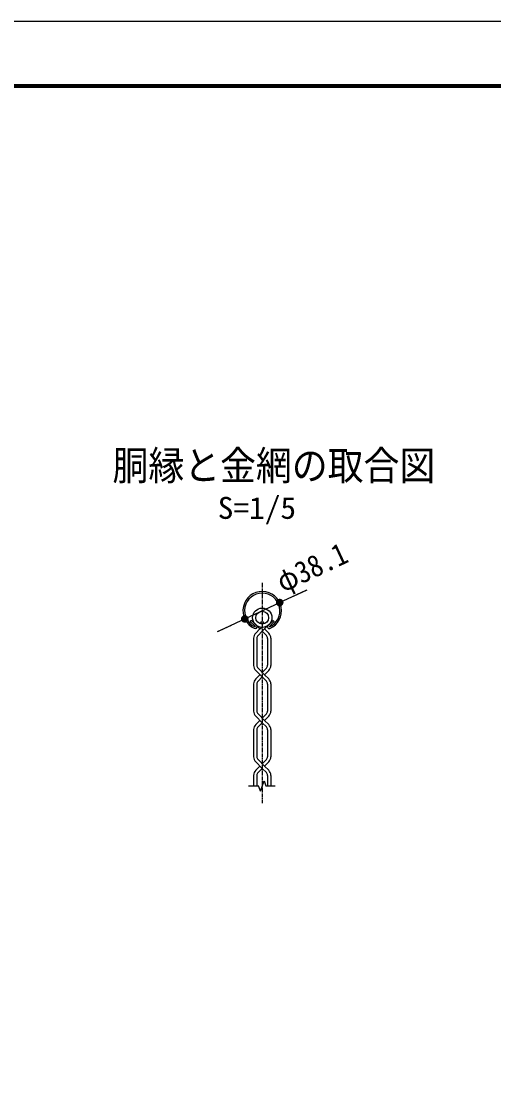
# Model space of a CAD drawing. Units: millimetres, scale not verified, with parts at other scales. Extents: x -5940 to 5940, y -4200 to 4200.
# Drawn here: x 853 to 2720, y 0 to 4200 of the extents above; entities that cross this region are included whole.
import ezdxf
from ezdxf.enums import TextEntityAlignment as Align

# ---------------------------------------------------------------- set-up
doc = ezdxf.new("R2010")
doc.units = ezdxf.units.MM
doc.header["$LTSCALE"] = 20
doc.linetypes.add('USER2', pattern=[1.125, 0.75, -0.125, 0.125, -0.125])
for name, color, linetype, lineweight in [('0-1_SUNPOU', 1, 'Continuous', 25), ('0-4_1', 7, 'Continuous', 25), ('0-5_0', 7, 'Continuous', 25), ('0-9_中心線', 1, 'USER2', 25), ('0-A_6文字', 7, 'Continuous', 25), ('0-C_8部品', 7, 'Continuous', 25)]:
    doc.layers.add(name, color=color, linetype=linetype, lineweight=lineweight)
doc.styles.add('ＭＳ ゴシック', font='')
doc.styles.get('ＭＳ ゴシック').set_extended_font_data('MS Gothic')

# ---------------------------------------------------------------- blocks, each defined once
blk = doc.blocks.new('A2_ver14_社名無')
at = {"layer": '0-5_0', "color": 3}
blk.add_lwpolyline([(-11900, 8420), (-20, 8420), (-20, 20), (-11900, 20)], close=True, dxfattribs=at)
at = {"layer": '0-5_0'}
for points in [[(-11500, 8170), (-420, 8170), (-420, 270), (-11500, 270)], [(-11497.5, 8167.5), (-422.5, 8167.5), (-422.5, 272.5), (-11497.5, 272.5)], [(-11495, 8165), (-425, 8165), (-425, 275), (-11495, 275)], [(-11492.5, 8162.5), (-427.5, 8162.5), (-427.5, 277.5), (-11492.5, 277.5)], [(-11490, 8160), (-430, 8160), (-430, 280), (-11490, 280)]]:
    blk.add_lwpolyline(points, close=True, dxfattribs=at)
blk = doc.blocks.new('M1')
at = {"layer": '0-1_SUNPOU'}
blk.add_line((-5, 0), (-38.576, 0), dxfattribs=at)
for points in [[(0, 0), (-5, 0), (-4.961, 0.627)], [(0, 0), (-4.961, -0.627), (-5, 0)], [(0, 0), (-4.961, 0.627), (-4.843, 1.243)], [(0, 0), (-4.843, -1.243), (-4.961, -0.627)], [(0, 0), (-4.843, 1.243), (-4.649, 1.841)], [(0, 0), (-4.649, -1.841), (-4.843, -1.243)], [(0, 0), (-4.649, 1.841), (-4.382, 2.409)], [(0, 0), (-4.382, -2.409), (-4.649, -1.841)], [(0, 0), (-4.382, 2.409), (-4.045, 2.939)], [(0, 0), (-4.045, -2.939), (-4.382, -2.409)], [(0, 0), (-4.045, 2.939), (-3.645, 3.423)], [(0, 0), (-3.645, -3.423), (-4.045, -2.939)], [(0, 0), (-3.645, 3.423), (-3.187, 3.853)], [(0, 0), (-3.187, -3.853), (-3.645, -3.423)], [(0, 0), (-3.187, 3.853), (-2.679, 4.222)], [(0, 0), (-2.679, -4.222), (-3.187, -3.853)], [(0, 0), (-2.679, 4.222), (-2.129, 4.524)], [(0, 0), (-2.129, -4.524), (-2.679, -4.222)], [(0, 0), (-2.129, 4.524), (-1.545, 4.755)], [(0, 0), (-1.545, -4.755), (-2.129, -4.524)], [(0, 0), (-1.545, 4.755), (-0.937, 4.911)], [(0, 0), (-0.937, -4.911), (-1.545, -4.755)], [(0, 0), (-0.937, 4.911), (-0.314, 4.99)], [(0, 0), (-0.314, -4.99), (-0.937, -4.911)], [(0, 0), (-0.314, 4.99), (0.314, 4.99)], [(0, 0), (0.314, -4.99), (-0.314, -4.99)], [(0, 0), (0.314, 4.99), (0.937, 4.911)], [(0, 0), (0.937, 4.911), (1.545, 4.755)], [(0, 0), (1.545, 4.755), (2.129, 4.524)], [(0, 0), (2.129, 4.524), (2.679, 4.222)], [(0, 0), (2.679, 4.222), (3.187, 3.853)], [(0, 0), (3.187, 3.853), (3.645, 3.423)], [(0, 0), (3.645, 3.423), (4.045, 2.939)], [(0, 0), (4.045, 2.939), (4.382, 2.409)], [(0, 0), (4.382, 2.409), (4.649, 1.841)], [(0, 0), (4.649, 1.841), (4.843, 1.243)], [(0, 0), (4.843, 1.243), (4.961, 0.627)], [(0, 0), (4.961, 0.627), (5, 0)], [(0, 0), (0.937, -4.911), (0.314, -4.99)], [(0, 0), (1.545, -4.755), (0.937, -4.911)], [(0, 0), (2.129, -4.524), (1.545, -4.755)], [(0, 0), (2.679, -4.222), (2.129, -4.524)], [(0, 0), (3.187, -3.853), (2.679, -4.222)], [(0, 0), (3.645, -3.423), (3.187, -3.853)], [(0, 0), (4.045, -2.939), (3.645, -3.423)], [(0, 0), (4.382, -2.409), (4.045, -2.939)], [(0, 0), (4.649, -1.841), (4.382, -2.409)], [(0, 0), (4.843, -1.243), (4.649, -1.841)], [(0, 0), (4.961, -0.627), (4.843, -1.243)], [(0, 0), (5, 0), (4.961, -0.627)]]:
    blk.add_solid(points, dxfattribs=at)

msp = doc.modelspace()

# ---------------------------------------------------------------- linework, layer by layer
at = {"layer": '0-4_1'}
for p, q in [((1762.56, 1833.87), (1758.02, 1829.33)), ((1777.91, 1809.44), (1758.02, 1829.33)), ((1783.09, 1813.33), (1762.56, 1833.87)), ((1795.95, 1799.94), (1782.65, 1813.24)), ((1795.95, 1799.94), (1802.4, 1806.4)), ((1827.23, 1812.9), (1847.77, 1833.44)), ((1832.42, 1809.01), (1852.3, 1828.9)), ((1847.77, 1833.44), (1852.3, 1828.9)), ((1779.16, 1783.15), (1795.95, 1799.94)), ((1821.58, 1774.31), (1805.03, 1790.87)), ((1830.89, 1783.15), (1814.1, 1799.94)), ((1770.94, 1763.3), (1770.94, 1656.11)), ((1783.77, 1762.97), (1783.77, 1656.45)), ((1826.28, 1762.97), (1826.28, 1656.45)), ((1839.11, 1763.3), (1839.11, 1656.11)), ((1814.1, 1619.47), (1788.47, 1645.1)), ((1805.03, 1628.55), (1821.58, 1645.1)), ((1805.03, 1610.4), (1779.16, 1636.26)), ((1779.16, 1602.68), (1795.95, 1619.47)), ((1788.47, 1593.84), (1805.03, 1610.4)), ((1821.58, 1593.84), (1805.03, 1610.4)), ((1814.1, 1619.47), (1830.89, 1636.26)), ((1830.89, 1602.68), (1814.1, 1619.47)), ((1770.94, 1582.83), (1770.94, 1475.64)), ((1783.77, 1582.5), (1783.77, 1475.97)), ((1826.28, 1582.5), (1826.28, 1475.97)), ((1839.11, 1582.83), (1839.11, 1475.64)), ((1805.03, 1429.92), (1779.16, 1455.79)), ((1779.16, 1422.21), (1795.95, 1439)), ((1814.1, 1439), (1788.47, 1464.63)), ((1788.47, 1413.37), (1805.03, 1429.92)), ((1805.03, 1448.07), (1821.58, 1464.63)), ((1821.58, 1413.37), (1805.03, 1429.92)), ((1814.1, 1439), (1830.89, 1455.79)), ((1830.89, 1422.21), (1814.1, 1439)), ((1770.94, 1402.35), (1770.94, 1295.17)), ((1783.77, 1402.02), (1783.77, 1295.5)), ((1826.28, 1402.02), (1826.28, 1295.5)), ((1839.11, 1402.35), (1839.11, 1295.17)), ((1805.03, 1249.45), (1779.16, 1275.32)), ((1814.1, 1258.52), (1788.47, 1284.16)), ((1805.03, 1267.6), (1821.58, 1284.16)), ((1814.1, 1258.52), (1830.89, 1275.32)), ((1770.94, 1221.88), (1770.94, 1179.93)), ((1779.16, 1241.73), (1795.95, 1258.52)), ((1783.77, 1221.55), (1783.77, 1179.93)), ((1788.47, 1232.89), (1805.03, 1249.45)), ((1821.58, 1232.89), (1805.03, 1249.45)), ((1830.89, 1241.73), (1814.1, 1258.52)), ((1826.28, 1221.55), (1826.28, 1179.93)), ((1839.11, 1221.88), (1839.11, 1179.93))]:
    msp.add_line(p, q, dxfattribs=at)
at = {"layer": '0-4_1', "color": 4}
for p, q in [((1751.37, 1179.93), (1790.21, 1179.93)), ((1797.62, 1159.58), (1790.21, 1179.93)), ((1797.62, 1159.58), (1812.43, 1200.28)), ((1812.43, 1200.28), (1819.84, 1179.93)), ((1819.84, 1179.93), (1856.74, 1179.93))]:
    msp.add_line(p, q, dxfattribs=at)
at = {"layer": '0-4_1'}
msp.add_lwpolyline([(1788.47, 1774.31), (1805.03, 1790.87), (1827.4, 1813.24)], dxfattribs=at)
for centre, radius in [((1805.03, 1844.41), 38.1), ((1805.03, 1844.41), 25.27), ((1805.03, 1824.75), 5.21)]:
    msp.add_circle(centre, radius, dxfattribs=at)
for centre, radius, start, end in [((1805.11, 1871.92), 76.2, 292.92905, 245.65784), ((1805.11, 1871.92), 69.78, 294.33545, 245.82672), ((1777.04, 1809.87), 8.02, 245.55145, 10.65768), ((1833.19, 1809.84), 8.02, 169.34225, 276.63837), ((1799.01, 1763.3), 28.07, 134.99994, 179.99992), ((1799.81, 1762.97), 16.04, 134.99994, 179.99992), ((1810.24, 1762.97), 16.04, 0, 45.00122), ((1811.04, 1763.3), 28.07, 0, 44.99998), ((1799.01, 1656.11), 28.07, 179.99992, 225.00006), ((1799.81, 1656.45), 16.04, 179.99992, 225.0013), ((1810.24, 1656.45), 16.04, 315.00125, 0), ((1811.04, 1656.11), 28.07, 315.00003, 0), ((1799.01, 1582.83), 28.07, 134.99994, 179.99992), ((1811.04, 1582.83), 28.07, 0, 44.99998), ((1799.81, 1582.5), 16.04, 134.99994, 179.99992), ((1810.24, 1582.5), 16.04, 0, 45.00122), ((1799.01, 1475.64), 28.07, 179.99992, 225.00006), ((1799.81, 1475.97), 16.04, 179.99992, 225.0013), ((1810.24, 1475.97), 16.04, 315.00125, 0), ((1811.04, 1475.64), 28.07, 315.00003, 0), ((1799.01, 1402.35), 28.07, 134.99994, 179.99992), ((1799.81, 1402.02), 16.04, 134.99994, 179.99992), ((1810.24, 1402.02), 16.04, 0, 45.00122), ((1811.04, 1402.35), 28.07, 0, 44.99998), ((1799.01, 1295.17), 28.07, 179.99992, 225.00006), ((1799.81, 1295.5), 16.04, 179.99992, 225.0013), ((1810.24, 1295.5), 16.04, 315.00125, 0), ((1811.04, 1295.17), 28.07, 315.00003, 0), ((1799.01, 1221.88), 28.07, 134.99994, 179.99992), ((1799.81, 1221.55), 16.04, 134.99994, 179.99992), ((1810.24, 1221.55), 16.04, 0, 45.00122), ((1811.04, 1221.88), 28.07, 0, 44.99998)]:
    msp.add_arc(centre, radius, start, end, dxfattribs=at)
at = {"layer": '0-5_0', "color": 1}
for p, q in [((1928.48, 1929.63), (1982.83, 1955.05)), ((1736.09, 1839.64), (1874.14, 1904.21)), ((1681.74, 1814.21), (1627.4, 1788.79))]:
    msp.add_line(p, q, dxfattribs=at)
at = {"layer": '0-9_中心線'}
msp.add_line((1805.03, 1981.84), (1805.03, 1112.22), dxfattribs=at)

# ---------------------------------------------------------------- block references
at = {"layer": '0-5_0', "xscale": 3, "yscale": 3}
for p, rotation in [((1874.14, 1904.21), 205.06903), ((1736.09, 1839.64), 25.06903)]:
    msp.add_blockref('M1', p, dxfattribs=dict(at, rotation=rotation))
at = {"layer": '0-C_8部品'}
msp.add_blockref('A2_ver14_社名無', (5960, -4220), dxfattribs=at)

# ---------------------------------------------------------------- texts
at = {"layer": '0-5_0', "style": 'ＭＳ ゴシック', "width": 0.9}
msp.add_text('φ38.1', height=86.59, rotation=25.069, dxfattribs=at).set_placement((1897.73, 1919.02), align=Align.BOTTOM_LEFT)
at = {"layer": '0-A_6文字', "style": 'ＭＳ ゴシック'}
for s, height, width, p in [('胴縁と金網の取合図', 115.4, 0.9, (1213.58, 2353.26)), ('S=1/5', 86.66, 1.05, (1629.29, 2208.83))]:
    msp.add_text(s, height=height, dxfattribs=dict(at, width=width)).set_placement(p, align=Align.BOTTOM_LEFT)

doc.saveas('drawing.dxf')
